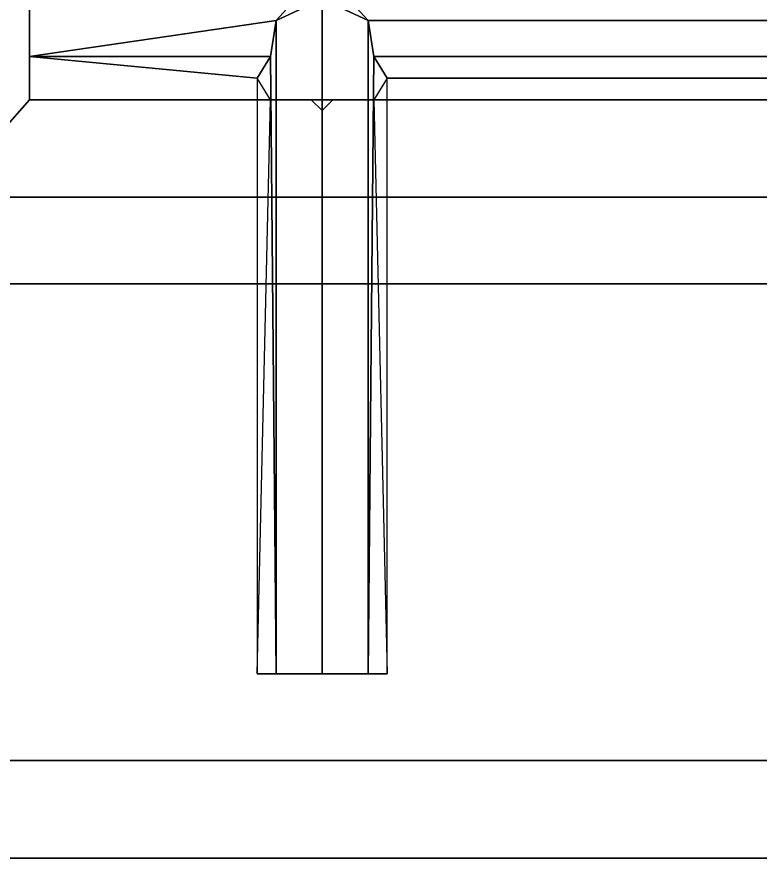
# Model space of a CAD drawing. Header units: millimetres. Extents: x -1.21 to 1.21, y -2.88 to 5.11.
# Drawn here: x -0.662 to 0.024, y -2.88 to -2.103 of the extents above; entities that cross this region are included whole.
import ezdxf

# ---------------------------------------------------------------- set-up
doc = ezdxf.new("R2010")
doc.units = ezdxf.units.MM

msp = doc.modelspace()

# ---------------------------------------------------------------- linework, layer by layer
for points in [[(0.8, 1.06, 0.4), (0.8, -2.27, 0.4), (-0.8, -2.27, 0.4), (-0.8, 1.06, 0.4)], [(-0.68, -1.45, 1.52), (-0.8, -2.35, 1.52), (-0.65, -2.18, 1.52), (-0.65, -1.52, 1.52)], [(-0.65, -1.52, 1.52), (-0.65, -2.18, 1.52), (-0.65, -2.18, 1.59), (-0.65, -1.52, 1.59)], [(-0.65, -1.52, 1.59), (-0.65, -2.18, 1.59), (-0.65, -2.14, 1.65), (-0.65, -1.56, 1.65)], [(-0.65, -1.56, 1.65), (-0.65, -2.14, 1.65), (-0.65, -2.06, 1.68), (-0.65, -1.64, 1.68)], [(-0.65, -2.06, 1.68), (-0.65, -2.14, 1.65), (-0.42243, -2.10686, 1.66243), (-0.39, -2.07105, 1.67586)], [(-0.39, -2.07105, 1.67586), (-0.39, -2.07105, 1.67586), (-0.42243, -2.10686, 1.66243), (-0.38, -2.08667, 1.68)], [(-0.38, -2.08667, 1.68), (-0.33757, -2.10686, 1.66243), (0.33757, -2.10686, 1.66243), (0.37, -2.07105, 1.67586)], [(-0.37, -2.07105, 1.67586), (-0.38, -2.08667, 1.68), (-0.33757, -2.10686, 1.66243)], [(-0.38, -2.08667, 1.68), (-0.42243, -2.10686, 1.66243), (-0.42243, -2.71, 1.66243), (-0.38, -2.71, 1.68)], [(-0.33757, -2.10686, 1.66243), (-0.38, -2.08667, 1.68), (-0.38, -2.71, 1.68), (-0.33757, -2.71, 1.66243)], [(-0.65, -2.14, 1.65), (-0.65, -2.14, 1.65), (-0.42757, -2.14, 1.65), (-0.42243, -2.10686, 1.66243)], [(-0.42243, -2.10686, 1.66243), (-0.42757, -2.14, 1.65), (-0.42243, -2.71, 1.66243)], [(-0.33243, -2.14, 1.65), (-0.33757, -2.10686, 1.66243), (-0.33757, -2.71, 1.66243)], [(-0.33757, -2.10686, 1.66243), (-0.33243, -2.14, 1.65), (0.33243, -2.14, 1.65), (0.33757, -2.10686, 1.66243)], [(-0.65, -2.14, 1.65), (-0.65, -2.18, 1.59), (-0.42757, -2.18, 1.59), (-0.44, -2.16, 1.62)], [(-0.65, -2.14, 1.65), (-0.65, -2.14, 1.65), (-0.44, -2.16, 1.62), (-0.42757, -2.14, 1.65)], [(-0.42757, -2.14, 1.65), (-0.44, -2.16, 1.62), (-0.44, -2.71, 1.62), (-0.42243, -2.71, 1.66243)], [(-0.32, -2.16, 1.62), (-0.33243, -2.14, 1.65), (-0.33757, -2.71, 1.66243), (-0.32, -2.71, 1.62)], [(-0.33243, -2.14, 1.65), (-0.32, -2.16, 1.62), (0.32, -2.16, 1.62), (0.33243, -2.14, 1.65)], [(-0.32, -2.16, 1.62), (-0.33243, -2.18, 1.59), (0.33243, -2.18, 1.59), (0.32, -2.16, 1.62)], [(-0.65, -2.18, 1.52), (-0.8, -2.35, 1.52), (0.8, -2.35, 1.52), (0.65, -2.18, 1.52)], [(-0.39, -2.18, 1.56414), (-0.65, -2.18, 1.52), (-0.39, -2.18, 1.52), (-0.39, -2.18, 1.56414)], [(-0.65, -2.18, 1.59), (-0.65, -2.18, 1.52), (-0.42243, -2.18, 1.57757), (-0.42757, -2.18, 1.59)], [(-0.65, -2.18, 1.52), (-0.65, -2.18, 1.52), (-0.38, -2.18, 1.56), (-0.42243, -2.18, 1.57757)], [(-0.42757, -2.18, 1.59), (-0.42243, -2.18, 1.57757), (-0.42243, -2.71, 1.57757), (-0.44, -2.71, 1.62)], [(-0.42243, -2.18, 1.57757), (-0.38, -2.18, 1.56), (-0.38, -2.71, 1.56), (-0.42243, -2.71, 1.57757)], [(-0.39, -2.18, 1.52), (-0.38, -2.19, 1.52), (-0.38, -2.19, 1.56), (-0.39, -2.18, 1.56414)], [(-0.38, -2.18, 1.56), (-0.33757, -2.18, 1.57757), (-0.33757, -2.71, 1.57757), (-0.38, -2.71, 1.56)], [(-0.33757, -2.18, 1.57757), (-0.38, -2.18, 1.56), (0.38, -2.18, 1.56), (0.33757, -2.18, 1.57757)], [(-0.38, -2.19, 1.52), (-0.37, -2.18, 1.52), (-0.37, -2.18, 1.56), (-0.38, -2.19, 1.56)], [(-0.37, -2.18, 1.52), (0.37, -2.18, 1.52), (0.37, -2.18, 1.56), (-0.37, -2.18, 1.56)], [(-0.33757, -2.18, 1.57757), (-0.33243, -2.18, 1.59), (-0.32, -2.71, 1.62), (-0.33757, -2.71, 1.57757)], [(-0.33243, -2.18, 1.59), (-0.33757, -2.18, 1.57757), (0.33757, -2.18, 1.57757), (0.33243, -2.18, 1.59)], [(0.8, -2.27, 0.4), (0.8, -2.79, 0.7), (-0.8, -2.79, 0.7), (-0.8, -2.27, 0.4)], [(-0.8, -2.35, 1.52), (-0.8, -2.88, 1.11), (0.8, -2.88, 1.11), (0.8, -2.35, 1.52)], [(-0.44, -2.71, 1.62), (-0.33757, -2.71, 1.66243), (-0.38, -2.71, 1.68), (-0.42243, -2.71, 1.66243)], [(-0.42243, -2.71, 1.57757), (-0.32, -2.71, 1.62), (-0.33757, -2.71, 1.66243), (-0.44, -2.71, 1.62)], [(-0.38, -2.71, 1.56), (-0.33757, -2.71, 1.57757), (-0.32, -2.71, 1.62), (-0.42243, -2.71, 1.57757)], [(-0.8, -2.88, 1.11), (-0.8, -2.79, 0.7), (0.8, -2.79, 0.7), (0.8, -2.88, 1.11)]]:
    msp.add_3dface(points)

doc.saveas('drawing.dxf')
